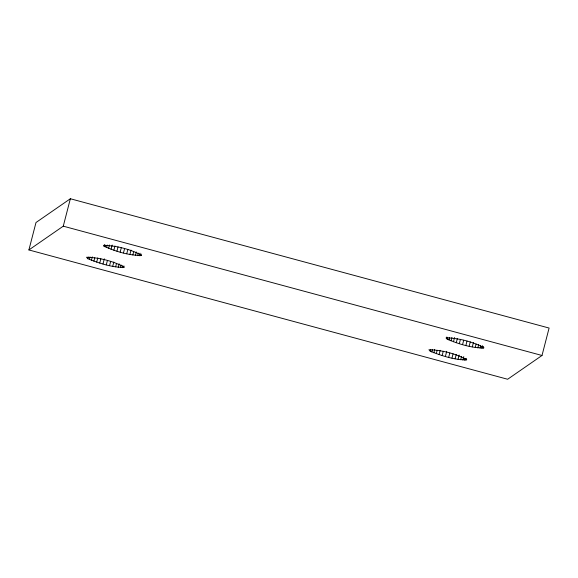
<?xml version="1.0" encoding="UTF-8"?>
<svg xmlns="http://www.w3.org/2000/svg" width="578" height="578" viewBox="0 0 578 578"><rect width="100%" height="100%" fill="white"/><g stroke="black" fill="none" stroke-linecap="round" stroke-linejoin="round"><path stroke-width="0.87" d="M28.9 249.949L35.995 222.523L70.357 198.745L549.1 328.051L542.005 355.477L507.643 379.255L28.9 249.949L63.269 226.171L70.357 198.745M87.856 258.742L86.512 257.246C99.351 257.586 112.963 261.032 124.299 267.058L124.176 267.419C111.764 267.455 99.337 263.308 87.856 258.742L88.297 257.029M89.402 259.486L90.067 256.914M91.432 260.31L92.314 256.885M93.882 261.205L94.77 257.774M96.685 262.123L97.79 257.839M104.026 246.221L103.693 245.354C116.539 245.693 130.144 249.14 141.487 255.165L141.364 255.527C128.619 255.389 115.614 251.488 104.026 246.221L104.466 244.508M99.748 263.055L100.854 258.771M105.037 246.849L105.478 245.137M106.583 247.594L107.248 245.021M102.985 263.965L104.315 258.821M108.613 248.424L109.502 244.993M106.287 264.825L107.4 260.541M111.063 249.313L112.175 245.029M109.567 265.605L110.673 261.321M113.866 250.238L114.979 245.953M112.717 266.292L113.823 262.007M116.929 251.17L118.042 246.885M115.643 266.848L116.525 263.424M120.166 252.073L121.272 247.789M118.252 267.274L119.14 263.85M123.475 252.933L124.581 248.648M120.47 267.549L121.134 264.984M122.233 267.672L122.673 265.952M126.748 253.713L127.861 249.429M123.482 267.621L123.923 265.909M129.898 254.399L131.004 250.115M132.824 254.963L133.713 251.531M135.44 255.389L136.321 251.957M137.658 255.664L138.323 253.092M139.414 255.779L140.086 253.207M140.664 255.736L141.104 254.017M430.263 351.229L428.919 349.726C441.758 350.066 455.37 353.512 466.706 359.538L466.583 359.899C454.171 359.935 441.744 355.795 430.263 351.229L430.704 349.509M431.802 351.966L432.467 349.394M433.832 352.797L434.721 349.365M436.289 353.685L437.178 350.261M439.092 354.61L440.198 350.326M446.433 338.701L446.1 337.841C458.946 338.181 472.551 341.627 483.894 347.653L483.764 348.014C471.019 347.877 458.022 343.968 446.433 338.701L446.873 336.988M442.156 355.542L443.261 351.258M447.444 339.337L447.885 337.624M448.99 340.081L449.655 337.509M445.385 356.445L446.715 351.308M451.021 340.904L451.909 337.48M448.694 357.305L449.8 353.021M453.47 341.8L454.583 337.509M451.974 358.093L453.08 353.808M456.273 342.718L457.379 338.433M455.117 358.772L456.23 354.487M459.337 343.65L460.442 339.365M458.043 359.335L459.156 355.051M462.573 344.56L463.679 340.276M460.659 359.762L461.547 356.33M465.875 345.42L466.988 341.136M462.877 360.036L463.766 356.612M464.64 360.152L465.08 358.439M469.155 346.2L470.261 341.916M465.89 360.108L466.33 358.396M472.305 346.887L473.411 342.595M475.232 347.443L476.113 344.018M477.84 347.869L478.729 344.445M480.065 348.144L480.73 345.579M481.821 348.267L482.486 345.695M483.071 348.216L483.511 346.504M63.269 226.171L542.005 355.477"/></g></svg>
